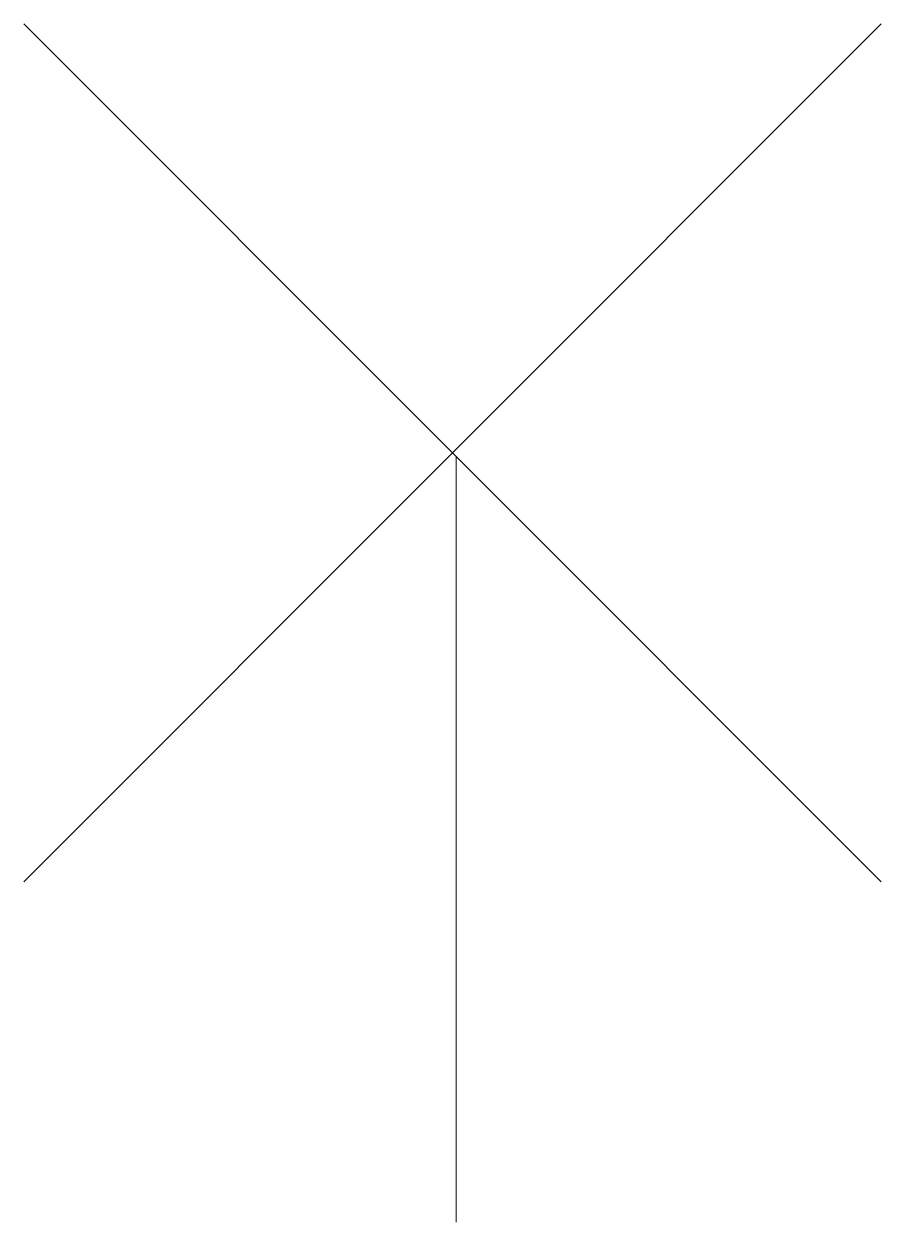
# Model space of a CAD drawing. Extents: x -2.03 to 2, y 0 to 5.63.
import ezdxf

# ---------------------------------------------------------------- set-up
doc = ezdxf.new("R2010")
doc.units = 0
doc.layers.get('0').update_dxf_attribs({"linetype": 'CONTINUOUS', "lineweight": 0})

msp = doc.modelspace()

# ---------------------------------------------------------------- linework, layer by layer
for p, q in [((2, 5.633054), (-2.033054, 1.6)), ((-2.033054, 5.633054), (2, 1.6)), ((0, 0), (0, 3.6))]:
    msp.add_line(p, q)

doc.saveas('drawing.dxf')
